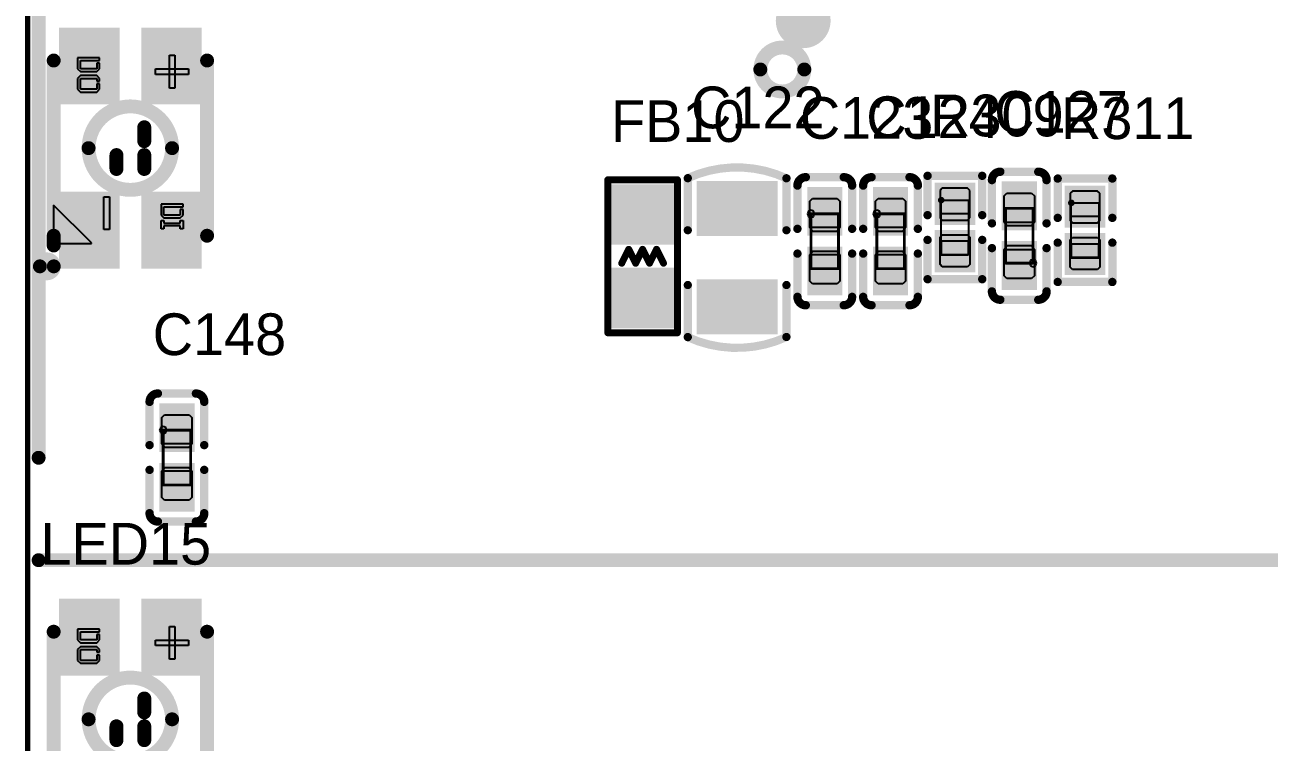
# Model space of a CAD drawing. Header units: millimetres. Extents: x 892 to 1144, y 1011 to 1123.
# Drawn here: x 891.87 to 914.59, y 1059.6 to 1072.7 of the extents above; entities that cross this region are included whole.
import ezdxf

# ---------------------------------------------------------------- set-up
doc = ezdxf.new("R2010")
doc.units = ezdxf.units.MM
for name, color, linetype in [('BottomOverlay', 54, 'Continuous'), ('KeepOutLayer', 6, 'Continuous'), ('Mechanical15', 56, 'Continuous'), ('Mechanical4', 56, 'Continuous'), ('Mechanical5', 56, 'Continuous'), ('Mechanical6', 56, 'Continuous'), ('TopLayer', 1, 'Continuous'), ('TopOverlay', 2, 'Continuous'), ('TopPaste', 8, 'Continuous'), ('TopSolder', 216, 'Continuous')]:
    doc.layers.add(name, color=color, linetype=linetype)

msp = doc.modelspace()

# ---------------------------------------------------------------- linework, layer by layer
at = {"layer": 'BottomOverlay', "const_width": 0.254}
for points in [[(892.125, 1064.795), (892.125, 1102.795)], [(892.125, 1062.925), (937.125, 1062.925)]]:
    msp.add_lwpolyline(points, dxfattribs=at)
at = {"layer": 'BottomOverlay', "const_width": 0.127}
for points in [[(892.062, 1064.795, 1), (892.189, 1064.795, 1)], [(892.062, 1062.925, 1), (892.189, 1062.925, 1)]]:
    msp.add_lwpolyline(points, format="xyb", close=True, dxfattribs=at)
at = {"layer": 'KeepOutLayer', "const_width": 0.1}
msp.add_lwpolyline([(891.925, 1015.275), (891.925, 1122.275)], dxfattribs=at)
at = {"layer": 'Mechanical15'}
for p, q in [((906.179, 1069.296), (906.16, 1069.25)), ((906.16, 1069.25), (906.179, 1069.204)), ((906.225, 1069.315), (906.179, 1069.296)), ((906.179, 1069.204), (906.225, 1069.185)), ((906.271, 1069.296), (906.225, 1069.315)), ((906.225, 1069.315), (906.225, 1069.315)), ((906.225, 1069), (906.225, 1069.25)), ((906.225, 1069.25), (906.725, 1069.25)), ((906.225, 1069.185), (906.271, 1069.204)), ((906.29, 1069.25), (906.271, 1069.296)), ((906.271, 1069.204), (906.29, 1069.25)), ((906.725, 1069.25), (906.725, 1069)), ((907.379, 1069.296), (907.36, 1069.25)), ((907.36, 1069.25), (907.379, 1069.204)), ((907.425, 1069.315), (907.379, 1069.296)), ((907.379, 1069.204), (907.425, 1069.185)), ((907.471, 1069.296), (907.425, 1069.315)), ((907.425, 1069.315), (907.425, 1069.315)), ((907.425, 1069), (907.425, 1069.25)), ((907.425, 1069.25), (907.925, 1069.25)), ((907.425, 1069.185), (907.471, 1069.204)), ((907.49, 1069.25), (907.471, 1069.296)), ((907.471, 1069.204), (907.49, 1069.25)), ((907.925, 1069.25), (907.925, 1069)), ((910.275, 1069.35), (909.775, 1069.35)), ((909.775, 1069.35), (909.775, 1069.1)), ((910.275, 1069.1), (910.275, 1069.35)), ((906.225, 1069.185), (906.225, 1069.185)), ((906.725, 1069), (906.225, 1069)), ((907.425, 1069.185), (907.425, 1069.185)), ((907.925, 1069), (907.425, 1069)), ((909.775, 1069.1), (910.275, 1069.1)), ((909.775, 1068.35), (909.775, 1068.6)), ((909.775, 1068.6), (910.275, 1068.6)), ((910.275, 1068.6), (910.275, 1068.35)), ((906.225, 1068.5), (906.225, 1068.25)), ((906.725, 1068.5), (906.225, 1068.5)), ((906.725, 1068.25), (906.725, 1068.5)), ((907.425, 1068.5), (907.425, 1068.25)), ((907.925, 1068.5), (907.425, 1068.5)), ((907.925, 1068.25), (907.925, 1068.5)), ((910.275, 1068.35), (909.775, 1068.35)), ((910.229, 1068.396), (910.21, 1068.35)), ((910.21, 1068.35), (910.229, 1068.304)), ((910.275, 1068.415), (910.229, 1068.396)), ((910.229, 1068.304), (910.275, 1068.285)), ((910.275, 1068.415), (910.275, 1068.415)), ((910.321, 1068.396), (910.275, 1068.415)), ((910.275, 1068.285), (910.321, 1068.304)), ((910.275, 1068.285), (910.275, 1068.285)), ((910.34, 1068.35), (910.321, 1068.396)), ((910.321, 1068.304), (910.34, 1068.35)), ((906.225, 1068.25), (906.725, 1068.25)), ((907.425, 1068.25), (907.925, 1068.25)), ((894.354, 1065.346), (894.335, 1065.3)), ((894.4, 1065.365), (894.354, 1065.346)), ((894.446, 1065.346), (894.4, 1065.365)), ((894.4, 1065.365), (894.4, 1065.365)), ((894.465, 1065.3), (894.446, 1065.346)), ((894.335, 1065.3), (894.354, 1065.254)), ((894.354, 1065.254), (894.4, 1065.235)), ((894.4, 1065.05), (894.4, 1065.3)), ((894.4, 1065.3), (894.9, 1065.3)), ((894.4, 1065.235), (894.446, 1065.254)), ((894.4, 1065.235), (894.4, 1065.235)), ((894.446, 1065.254), (894.465, 1065.3)), ((894.9, 1065.3), (894.9, 1065.05)), ((894.9, 1065.05), (894.4, 1065.05)), ((894.4, 1064.55), (894.4, 1064.3)), ((894.9, 1064.55), (894.4, 1064.55)), ((894.9, 1064.3), (894.9, 1064.55)), ((894.4, 1064.3), (894.9, 1064.3))]:
    msp.add_line(p, q, dxfattribs=at)
at = {"layer": 'Mechanical15', "const_width": 0.0508}
for points in [[(906.225, 1068.25), (906.225, 1069.25)], [(906.225, 1069.25), (906.725, 1069.25)], [(906.725, 1068.25), (906.725, 1069.25)], [(907.425, 1068.25), (907.425, 1069.25)], [(907.425, 1069.25), (907.925, 1069.25)], [(907.925, 1068.25), (907.925, 1069.25)], [(909.775, 1069.35), (910.275, 1069.35)], [(909.775, 1068.35), (909.775, 1069.35)], [(910.275, 1068.35), (910.275, 1069.35)], [(909.775, 1068.35), (910.275, 1068.35)], [(906.225, 1068.25), (906.725, 1068.25)], [(907.425, 1068.25), (907.925, 1068.25)], [(894.4, 1064.3), (894.4, 1065.3)], [(894.4, 1065.3), (894.9, 1065.3)], [(894.9, 1064.3), (894.9, 1065.3)], [(894.4, 1064.3), (894.9, 1064.3)]]:
    msp.add_lwpolyline(points, dxfattribs=at)
at = {"layer": 'Mechanical15', "const_width": 0.0254}
for points in [[(906.212, 1069.25, 1), (906.238, 1069.25, 1)], [(906.212, 1069.25, 1), (906.238, 1069.25, 1)], [(906.712, 1069.25, 1), (906.738, 1069.25, 1)], [(906.712, 1069.25, 1), (906.738, 1069.25, 1)], [(907.412, 1069.25, 1), (907.438, 1069.25, 1)], [(907.412, 1069.25, 1), (907.438, 1069.25, 1)], [(907.912, 1069.25, 1), (907.938, 1069.25, 1)], [(907.912, 1069.25, 1), (907.938, 1069.25, 1)], [(909.762, 1069.35, 1), (909.788, 1069.35, 1)], [(909.762, 1069.35, 1), (909.788, 1069.35, 1)], [(910.262, 1069.35, 1), (910.288, 1069.35, 1)], [(910.262, 1069.35, 1), (910.288, 1069.35, 1)], [(909.762, 1068.35, 1), (909.788, 1068.35, 1)], [(909.762, 1068.35, 1), (909.788, 1068.35, 1)], [(910.262, 1068.35, 1), (910.288, 1068.35, 1)], [(910.262, 1068.35, 1), (910.288, 1068.35, 1)], [(906.212, 1068.25, 1), (906.238, 1068.25, 1)], [(906.212, 1068.25, 1), (906.238, 1068.25, 1)], [(906.712, 1068.25, 1), (906.738, 1068.25, 1)], [(906.712, 1068.25, 1), (906.738, 1068.25, 1)], [(907.412, 1068.25, 1), (907.438, 1068.25, 1)], [(907.412, 1068.25, 1), (907.438, 1068.25, 1)], [(907.912, 1068.25, 1), (907.938, 1068.25, 1)], [(907.912, 1068.25, 1), (907.938, 1068.25, 1)], [(894.387, 1065.3, 1), (894.413, 1065.3, 1)], [(894.387, 1065.3, 1), (894.413, 1065.3, 1)], [(894.887, 1065.3, 1), (894.913, 1065.3, 1)], [(894.887, 1065.3, 1), (894.913, 1065.3, 1)], [(894.387, 1064.3, 1), (894.413, 1064.3, 1)], [(894.387, 1064.3, 1), (894.413, 1064.3, 1)], [(894.887, 1064.3, 1), (894.913, 1064.3, 1)], [(894.887, 1064.3, 1), (894.913, 1064.3, 1)]]:
    msp.add_lwpolyline(points, format="xyb", close=True, dxfattribs=at)
at = {"layer": 'Mechanical4'}
for p, q in [((908.6, 1068.5), (908.6, 1069.5)), ((908.6, 1069.5), (909.1, 1069.5)), ((909.1, 1069.5), (909.1, 1068.5)), ((910.975, 1068.45), (910.975, 1069.45)), ((910.975, 1069.45), (911.475, 1069.45)), ((911.475, 1069.45), (911.475, 1068.45)), ((909.1, 1068.5), (908.6, 1068.5)), ((911.475, 1068.45), (910.975, 1068.45))]:
    msp.add_line(p, q, dxfattribs=at)
at = {"layer": 'Mechanical5'}
for p, q in [((908.6, 1069.25), (908.6, 1069.5)), ((908.6, 1069.5), (909.1, 1069.5)), ((909.1, 1069.5), (909.1, 1069.25)), ((910.975, 1069.2), (910.975, 1069.45)), ((910.975, 1069.45), (911.475, 1069.45)), ((911.475, 1069.45), (911.475, 1069.2)), ((909.1, 1069.25), (908.6, 1069.25)), ((911.475, 1069.2), (910.975, 1069.2)), ((908.6, 1068.749), (908.6, 1068.499)), ((909.1, 1068.749), (908.6, 1068.749)), ((909.1, 1068.499), (909.1, 1068.749)), ((910.975, 1068.699), (910.975, 1068.449)), ((911.475, 1068.699), (910.975, 1068.699)), ((911.475, 1068.449), (911.475, 1068.699)), ((908.6, 1068.499), (909.1, 1068.499)), ((910.975, 1068.449), (911.475, 1068.449))]:
    msp.add_line(p, q, dxfattribs=at)
at = {"layer": 'Mechanical6'}
for p, q in [((894.512, 1072.147), (894.612, 1072.147)), ((894.512, 1071.547), (894.512, 1072.147)), ((894.612, 1072.147), (894.612, 1071.547)), ((893.238, 1072.099), (892.838, 1072.099)), ((892.838, 1072.099), (892.838, 1071.899)), ((892.888, 1071.899), (892.888, 1072.049)), ((892.888, 1072.049), (893.238, 1072.049)), ((893.238, 1071.999), (893.188, 1071.999)), ((893.188, 1071.999), (893.188, 1071.899)), ((893.238, 1072.049), (893.238, 1072.099)), ((893.238, 1071.899), (893.238, 1071.999)), ((892.838, 1071.899), (892.888, 1071.849)), ((892.888, 1071.774), (892.838, 1071.724)), ((892.838, 1071.724), (892.838, 1071.524)), ((893.188, 1071.899), (892.888, 1071.899)), ((892.888, 1071.849), (893.188, 1071.849)), ((893.188, 1071.774), (892.888, 1071.774)), ((892.888, 1071.774), (892.888, 1071.774)), ((892.888, 1071.524), (892.888, 1071.724)), ((892.888, 1071.724), (893.188, 1071.724)), ((893.188, 1071.849), (893.238, 1071.899)), ((893.238, 1071.724), (893.188, 1071.774)), ((893.188, 1071.724), (893.188, 1071.674)), ((893.238, 1071.674), (893.238, 1071.724)), ((894.262, 1071.797), (894.262, 1071.897)), ((894.262, 1071.897), (894.862, 1071.897)), ((894.862, 1071.797), (894.262, 1071.797)), ((894.862, 1071.897), (894.862, 1071.797)), ((892.838, 1071.524), (892.888, 1071.474)), ((893.188, 1071.524), (892.888, 1071.524)), ((892.888, 1071.474), (893.188, 1071.474)), ((893.188, 1071.674), (893.238, 1071.674)), ((893.238, 1071.624), (893.188, 1071.624)), ((893.188, 1071.624), (893.188, 1071.524)), ((893.188, 1071.474), (893.238, 1071.524)), ((893.238, 1071.524), (893.238, 1071.624)), ((894.612, 1071.547), (894.512, 1071.547)), ((893.319, 1069.561), (893.419, 1069.561)), ((893.319, 1068.961), (893.319, 1069.561)), ((893.419, 1069.561), (893.419, 1068.961)), ((894.762, 1069.428), (894.362, 1069.428)), ((894.362, 1069.428), (894.362, 1069.228)), ((894.762, 1069.378), (894.762, 1069.428)), ((892.4, 1069.41), (892.4, 1068.71)), ((893.09, 1068.72), (892.4, 1069.41)), ((894.362, 1069.228), (894.412, 1069.178)), ((894.412, 1069.228), (894.412, 1069.378)), ((894.412, 1069.378), (894.762, 1069.378)), ((894.712, 1069.228), (894.412, 1069.228)), ((894.762, 1069.328), (894.712, 1069.328)), ((894.712, 1069.328), (894.712, 1069.228)), ((894.712, 1069.178), (894.762, 1069.228)), ((894.762, 1069.228), (894.762, 1069.328)), ((894.362, 1068.978), (894.362, 1069.128)), ((894.362, 1069.128), (894.412, 1069.128)), ((894.412, 1068.978), (894.362, 1068.978)), ((894.412, 1069.178), (894.712, 1069.178)), ((894.412, 1069.128), (894.412, 1069.078)), ((894.412, 1069.078), (894.712, 1069.078)), ((894.712, 1069.028), (894.412, 1069.028)), ((894.412, 1069.028), (894.412, 1068.978)), ((894.712, 1069.078), (894.712, 1069.128)), ((894.712, 1069.128), (894.762, 1069.128)), ((894.712, 1068.978), (894.712, 1069.028)), ((894.762, 1068.978), (894.712, 1068.978)), ((894.762, 1069.128), (894.762, 1068.978)), ((893.419, 1068.961), (893.319, 1068.961)), ((892.4, 1068.71), (893.09, 1068.71)), ((893.09, 1068.71), (893.09, 1068.72)), ((894.512, 1061.716), (894.612, 1061.716)), ((894.512, 1061.116), (894.512, 1061.716)), ((894.612, 1061.716), (894.612, 1061.116)), ((893.238, 1061.668), (892.838, 1061.668)), ((892.838, 1061.668), (892.838, 1061.468)), ((892.838, 1061.468), (892.888, 1061.418)), ((892.888, 1061.468), (892.888, 1061.618)), ((892.888, 1061.618), (893.238, 1061.618)), ((893.188, 1061.468), (892.888, 1061.468)), ((893.238, 1061.568), (893.188, 1061.568)), ((893.188, 1061.568), (893.188, 1061.468)), ((893.188, 1061.418), (893.238, 1061.468)), ((893.238, 1061.618), (893.238, 1061.668)), ((893.238, 1061.468), (893.238, 1061.568)), ((892.888, 1061.343), (892.838, 1061.293)), ((892.838, 1061.293), (892.838, 1061.093)), ((892.888, 1061.418), (893.188, 1061.418)), ((893.188, 1061.343), (892.888, 1061.343)), ((892.888, 1061.343), (892.888, 1061.343)), ((892.888, 1061.093), (892.888, 1061.293)), ((892.888, 1061.293), (893.188, 1061.293)), ((893.238, 1061.293), (893.188, 1061.343)), ((893.188, 1061.293), (893.188, 1061.243)), ((893.188, 1061.243), (893.238, 1061.243)), ((893.238, 1061.243), (893.238, 1061.293)), ((894.262, 1061.366), (894.262, 1061.466)), ((894.262, 1061.466), (894.862, 1061.466)), ((894.862, 1061.366), (894.262, 1061.366)), ((894.862, 1061.466), (894.862, 1061.366)), ((892.838, 1061.093), (892.888, 1061.043)), ((893.188, 1061.093), (892.888, 1061.093)), ((892.888, 1061.043), (893.188, 1061.043)), ((893.238, 1061.193), (893.188, 1061.193)), ((893.188, 1061.193), (893.188, 1061.093)), ((893.188, 1061.043), (893.238, 1061.093)), ((893.238, 1061.093), (893.238, 1061.193)), ((894.612, 1061.116), (894.512, 1061.116))]:
    msp.add_line(p, q, dxfattribs=at)
for points, const_width in [([(906.331, 1072.775, 1), (905.831, 1072.775, 1)], 0.5), ([(905.706, 1072.775, 1), (905.956, 1072.775, 1)], 0.25), ([(906.206, 1072.775, 1), (906.456, 1072.775, 1)], 0.25), ([(908.63, 1069.5, 1), (908.57, 1069.5, 1)], 0.06), ([(908.555, 1069.5, 1), (908.585, 1069.5, 1)], 0.03), ([(908.615, 1069.5, 1), (908.645, 1069.5, 1)], 0.03), ([(911.005, 1069.45, 1), (910.945, 1069.45, 1)], 0.06), ([(910.93, 1069.45, 1), (910.96, 1069.45, 1)], 0.03), ([(910.99, 1069.45, 1), (911.02, 1069.45, 1)], 0.03)]:
    msp.add_lwpolyline(points, format="xyb", close=True, dxfattribs=dict(at, const_width=const_width))
at = {"layer": 'TopLayer'}
for points in [[(893.5, 1071.35), (893.5, 1072.55), (892.6, 1071.35), (892.6, 1072.55)], [(895, 1071.35), (895, 1072.55), (894.1, 1071.35), (894.1, 1072.55)], [(903.658, 1069.686), (902.642, 1069.686), (903.658, 1068.787), (902.642, 1068.787)], [(905.51, 1068.95), (905.51, 1069.75), (904.24, 1068.95), (904.24, 1069.75)], [(906.205, 1069.69), (906.205, 1068.9), (906.745, 1069.69), (906.745, 1068.9)], [(907.405, 1069.69), (907.405, 1068.9), (907.945, 1069.69), (907.945, 1068.9)], [(908.58, 1069.716), (908.58, 1069.15), (909.12, 1069.716), (909.12, 1069.15)], [(910.295, 1069), (910.295, 1069.79), (909.755, 1069), (909.755, 1069.79)], [(910.955, 1069.666), (910.955, 1069.1), (911.495, 1069.666), (911.495, 1069.1)], [(893.5, 1068.35), (893.5, 1069.55), (892.6, 1068.35), (892.6, 1069.55)], [(895, 1068.35), (895, 1069.55), (894.1, 1068.35), (894.1, 1069.55)], [(908.58, 1068.85), (908.58, 1068.284), (909.12, 1068.85), (909.12, 1068.284)], [(910.955, 1068.8), (910.955, 1068.234), (911.495, 1068.8), (911.495, 1068.234)], [(906.205, 1068.6), (906.205, 1067.81), (906.745, 1068.6), (906.745, 1067.81)], [(907.405, 1068.6), (907.405, 1067.81), (907.945, 1068.6), (907.945, 1067.81)], [(910.295, 1067.91), (910.295, 1068.7), (909.755, 1067.91), (909.755, 1068.7)], [(903.658, 1068.162), (902.642, 1068.162), (903.658, 1067.263), (902.642, 1067.263)], [(905.51, 1067.15), (905.51, 1067.95), (904.24, 1067.15), (904.24, 1067.95)], [(894.38, 1065.74), (894.38, 1064.95), (894.92, 1065.74), (894.92, 1064.95)], [(894.38, 1064.65), (894.38, 1063.86), (894.92, 1064.65), (894.92, 1063.86)], [(893.5, 1060.919), (893.5, 1062.119), (892.6, 1060.919), (892.6, 1062.119)], [(895, 1060.919), (895, 1062.119), (894.1, 1060.919), (894.1, 1062.119)]]:
    msp.add_solid(points, dxfattribs=at)
at = {"layer": 'TopOverlay'}
for points, const_width in [([(906.102, 1071.886, 1), (905.299, 1071.886, 1)], 0.254), ([(892.337, 1072.05, 1), (892.464, 1072.05, 1)], 0.127), ([(895.137, 1072.05, 1), (895.264, 1072.05, 1)], 0.127), ([(905.235, 1071.886, 1), (905.362, 1071.886, 1)], 0.127), ([(906.038, 1071.886, 1), (906.165, 1071.886, 1)], 0.127), ([(894.562, 1070.45, 1), (893.038, 1070.45, 1)], 0.254), ([(893.991, 1070.831, 1), (894.118, 1070.831, 1)], 0.127), ([(892.974, 1070.45, 1), (893.101, 1070.45, 1)], 0.127), ([(893.991, 1070.577, 1), (894.118, 1070.577, 1)], 0.127), ([(894.498, 1070.45, 1), (894.625, 1070.45, 1)], 0.127), ([(893.483, 1070.323, 1), (893.61, 1070.323, 1)], 0.127), ([(893.991, 1070.323, 1), (894.118, 1070.323, 1)], 0.127), ([(893.483, 1070.069, 1), (893.61, 1070.069, 1)], 0.127), ([(893.991, 1070.069, 1), (894.118, 1070.069, 1)], 0.127), ([(902.483, 1069.872, 1), (902.547, 1069.872, 1)], 0.0635), ([(902.483, 1069.872, 1), (902.547, 1069.872, 1)], 0.0635), ([(903.753, 1069.872, 1), (903.817, 1069.872, 1)], 0.0635), ([(903.753, 1069.872, 1), (903.817, 1069.872, 1)], 0.0635), ([(903.937, 1069.902, 1), (904.012, 1069.902, 1)], 0.075), ([(903.937, 1069.9, 1), (904.012, 1069.9, 1)], 0.075), ([(905.738, 1069.9, 1), (905.813, 1069.9, 1)], 0.075), ([(905.737, 1069.899, 1), (905.812, 1069.899, 1)], 0.075), ([(906.091, 1069.919, 1), (906.167, 1069.919, 1)], 0.0762), ([(906.091, 1069.919, 1), (906.167, 1069.919, 1)], 0.0762), ([(906.783, 1069.919, 1), (906.859, 1069.919, 1)], 0.0762), ([(906.783, 1069.919, 1), (906.859, 1069.919, 1)], 0.0762), ([(907.291, 1069.919, 1), (907.367, 1069.919, 1)], 0.0762), ([(907.291, 1069.919, 1), (907.367, 1069.919, 1)], 0.0762), ([(907.983, 1069.919, 1), (908.059, 1069.919, 1)], 0.0762), ([(907.983, 1069.919, 1), (908.059, 1069.919, 1)], 0.0762), ([(908.313, 1069.944, 1), (908.389, 1069.944, 1)], 0.0762), ([(908.313, 1069.944, 1), (908.389, 1069.944, 1)], 0.0762), ([(909.311, 1069.944, 1), (909.387, 1069.944, 1)], 0.0762), ([(909.311, 1069.944, 1), (909.387, 1069.944, 1)], 0.0762), ([(909.488, 1069.866, 1), (909.564, 1069.866, 1)], 0.0762), ([(909.488, 1069.866, 1), (909.564, 1069.866, 1)], 0.0762), ([(909.641, 1070.019, 1), (909.717, 1070.019, 1)], 0.0762), ([(909.641, 1070.019, 1), (909.717, 1070.019, 1)], 0.0762), ([(910.333, 1070.019, 1), (910.409, 1070.019, 1)], 0.0762), ([(910.333, 1070.019, 1), (910.409, 1070.019, 1)], 0.0762), ([(910.485, 1069.866, 1), (910.562, 1069.866, 1)], 0.0762), ([(910.485, 1069.866, 1), (910.562, 1069.866, 1)], 0.0762), ([(910.688, 1069.894, 1), (910.764, 1069.894, 1)], 0.0762), ([(910.688, 1069.894, 1), (910.764, 1069.894, 1)], 0.0762), ([(911.685, 1069.894, 1), (911.762, 1069.894, 1)], 0.0762), ([(911.685, 1069.894, 1), (911.762, 1069.894, 1)], 0.0762), ([(905.938, 1069.766, 1), (906.014, 1069.766, 1)], 0.0762), ([(905.938, 1069.766, 1), (906.014, 1069.766, 1)], 0.0762), ([(906.936, 1069.766, 1), (907.012, 1069.766, 1)], 0.0762), ([(906.936, 1069.766, 1), (907.012, 1069.766, 1)], 0.0762), ([(907.138, 1069.766, 1), (907.214, 1069.766, 1)], 0.0762), ([(907.138, 1069.766, 1), (907.214, 1069.766, 1)], 0.0762), ([(908.136, 1069.766, 1), (908.212, 1069.766, 1)], 0.0762), ([(908.136, 1069.766, 1), (908.212, 1069.766, 1)], 0.0762), ([(908.313, 1069.226, 1), (908.389, 1069.226, 1)], 0.0762), ([(909.311, 1069.226, 1), (909.387, 1069.226, 1)], 0.0762), ([(910.688, 1069.176, 1), (910.764, 1069.176, 1)], 0.0762), ([(911.685, 1069.176, 1), (911.762, 1069.176, 1)], 0.0762), ([(892.337, 1068.85, 1), (892.464, 1068.85, 1)], 0.127), ([(892.337, 1068.85, 1), (892.464, 1068.85, 1)], 0.127), ([(895.137, 1068.85, 1), (895.264, 1068.85, 1)], 0.127), ([(903.937, 1068.95, 1), (904.012, 1068.95, 1)], 0.075), ([(905.738, 1068.95, 1), (905.813, 1068.95, 1)], 0.075), ([(905.938, 1068.976, 1), (906.014, 1068.976, 1)], 0.0762), ([(906.936, 1068.976, 1), (907.012, 1068.976, 1)], 0.0762), ([(907.138, 1068.976, 1), (907.214, 1068.976, 1)], 0.0762), ([(908.136, 1068.976, 1), (908.212, 1068.976, 1)], 0.0762), ([(909.488, 1069.076, 1), (909.564, 1069.076, 1)], 0.0762), ([(910.485, 1069.076, 1), (910.562, 1069.076, 1)], 0.0762), ([(892.337, 1068.672, 1), (892.464, 1068.672, 1)], 0.127), ([(908.313, 1068.774, 1), (908.389, 1068.774, 1)], 0.0762), ([(909.311, 1068.774, 1), (909.387, 1068.774, 1)], 0.0762), ([(910.688, 1068.724, 1), (910.764, 1068.724, 1)], 0.0762), ([(911.685, 1068.724, 1), (911.762, 1068.724, 1)], 0.0762), ([(892.403, 1068.291, 1), (892.149, 1068.291, 1)], 0.254), ([(902.864, 1068.602, 1), (902.928, 1068.602, 1)], 0.0635), ([(902.864, 1068.602, 1), (902.928, 1068.602, 1)], 0.0635), ([(903.118, 1068.602, 1), (903.182, 1068.602, 1)], 0.0635), ([(903.118, 1068.602, 1), (903.182, 1068.602, 1)], 0.0635), ([(903.372, 1068.602, 1), (903.436, 1068.602, 1)], 0.0635), ([(903.372, 1068.602, 1), (903.436, 1068.602, 1)], 0.0635), ([(905.938, 1068.524, 1), (906.014, 1068.524, 1)], 0.0762), ([(906.936, 1068.524, 1), (907.012, 1068.524, 1)], 0.0762), ([(907.138, 1068.524, 1), (907.214, 1068.524, 1)], 0.0762), ([(908.136, 1068.524, 1), (908.212, 1068.524, 1)], 0.0762), ([(909.488, 1068.624, 1), (909.564, 1068.624, 1)], 0.0762), ([(910.485, 1068.624, 1), (910.562, 1068.624, 1)], 0.0762), ([(892.085, 1068.291, 1), (892.212, 1068.291, 1)], 0.127), ([(892.339, 1068.291, 1), (892.466, 1068.291, 1)], 0.127), ([(902.737, 1068.348, 1), (902.801, 1068.348, 1)], 0.0635), ([(902.991, 1068.348, 1), (903.055, 1068.348, 1)], 0.0635), ([(902.991, 1068.348, 1), (903.055, 1068.348, 1)], 0.0635), ([(903.245, 1068.348, 1), (903.309, 1068.348, 1)], 0.0635), ([(903.245, 1068.348, 1), (903.309, 1068.348, 1)], 0.0635), ([(903.499, 1068.348, 1), (903.563, 1068.348, 1)], 0.0635), ([(908.313, 1068.056, 1), (908.389, 1068.056, 1)], 0.0762), ([(908.313, 1068.056, 1), (908.389, 1068.056, 1)], 0.0762), ([(909.311, 1068.056, 1), (909.387, 1068.056, 1)], 0.0762), ([(909.311, 1068.056, 1), (909.387, 1068.056, 1)], 0.0762), ([(910.688, 1068.006, 1), (910.764, 1068.006, 1)], 0.0762), ([(910.688, 1068.006, 1), (910.764, 1068.006, 1)], 0.0762), ([(911.685, 1068.006, 1), (911.762, 1068.006, 1)], 0.0762), ([(911.685, 1068.006, 1), (911.762, 1068.006, 1)], 0.0762), ([(903.937, 1067.95, 1), (904.012, 1067.95, 1)], 0.075), ([(905.738, 1067.95, 1), (905.813, 1067.95, 1)], 0.075), ([(909.488, 1067.834, 1), (909.564, 1067.834, 1)], 0.0762), ([(909.488, 1067.834, 1), (909.564, 1067.834, 1)], 0.0762), ([(910.485, 1067.834, 1), (910.562, 1067.834, 1)], 0.0762), ([(910.485, 1067.834, 1), (910.562, 1067.834, 1)], 0.0762), ([(905.938, 1067.734, 1), (906.014, 1067.734, 1)], 0.0762), ([(905.938, 1067.734, 1), (906.014, 1067.734, 1)], 0.0762), ([(906.091, 1067.581, 1), (906.167, 1067.581, 1)], 0.0762), ([(906.091, 1067.581, 1), (906.167, 1067.581, 1)], 0.0762), ([(906.783, 1067.581, 1), (906.859, 1067.581, 1)], 0.0762), ([(906.783, 1067.581, 1), (906.859, 1067.581, 1)], 0.0762), ([(906.936, 1067.734, 1), (907.012, 1067.734, 1)], 0.0762), ([(906.936, 1067.734, 1), (907.012, 1067.734, 1)], 0.0762), ([(907.138, 1067.734, 1), (907.214, 1067.734, 1)], 0.0762), ([(907.138, 1067.734, 1), (907.214, 1067.734, 1)], 0.0762), ([(907.291, 1067.581, 1), (907.367, 1067.581, 1)], 0.0762), ([(907.291, 1067.581, 1), (907.367, 1067.581, 1)], 0.0762), ([(907.983, 1067.581, 1), (908.059, 1067.581, 1)], 0.0762), ([(907.983, 1067.581, 1), (908.059, 1067.581, 1)], 0.0762), ([(908.136, 1067.734, 1), (908.212, 1067.734, 1)], 0.0762), ([(908.136, 1067.734, 1), (908.212, 1067.734, 1)], 0.0762), ([(909.641, 1067.681, 1), (909.717, 1067.681, 1)], 0.0762), ([(909.641, 1067.681, 1), (909.717, 1067.681, 1)], 0.0762), ([(910.333, 1067.681, 1), (910.409, 1067.681, 1)], 0.0762), ([(910.333, 1067.681, 1), (910.409, 1067.681, 1)], 0.0762), ([(902.483, 1067.078, 1), (902.547, 1067.078, 1)], 0.0635), ([(902.483, 1067.078, 1), (902.547, 1067.078, 1)], 0.0635), ([(903.753, 1067.078, 1), (903.817, 1067.078, 1)], 0.0635), ([(903.753, 1067.078, 1), (903.817, 1067.078, 1)], 0.0635), ([(903.937, 1066.998, 1), (904.012, 1066.998, 1)], 0.075), ([(903.937, 1067, 1), (904.012, 1067, 1)], 0.075), ([(905.737, 1067.001, 1), (905.812, 1067.001, 1)], 0.075), ([(905.738, 1067, 1), (905.813, 1067, 1)], 0.075), ([(894.266, 1065.969, 1), (894.342, 1065.969, 1)], 0.0762), ([(894.266, 1065.969, 1), (894.342, 1065.969, 1)], 0.0762), ([(894.958, 1065.969, 1), (895.034, 1065.969, 1)], 0.0762), ([(894.958, 1065.969, 1), (895.034, 1065.969, 1)], 0.0762), ([(894.113, 1065.816, 1), (894.189, 1065.816, 1)], 0.0762), ([(894.113, 1065.816, 1), (894.189, 1065.816, 1)], 0.0762), ([(895.111, 1065.816, 1), (895.187, 1065.816, 1)], 0.0762), ([(895.111, 1065.816, 1), (895.187, 1065.816, 1)], 0.0762), ([(894.113, 1065.026, 1), (894.189, 1065.026, 1)], 0.0762), ([(895.111, 1065.026, 1), (895.187, 1065.026, 1)], 0.0762), ([(894.113, 1064.574, 1), (894.189, 1064.574, 1)], 0.0762), ([(895.111, 1064.574, 1), (895.187, 1064.574, 1)], 0.0762), ([(894.113, 1063.784, 1), (894.189, 1063.784, 1)], 0.0762), ([(894.113, 1063.784, 1), (894.189, 1063.784, 1)], 0.0762), ([(895.111, 1063.784, 1), (895.187, 1063.784, 1)], 0.0762), ([(895.111, 1063.784, 1), (895.187, 1063.784, 1)], 0.0762), ([(894.266, 1063.631, 1), (894.342, 1063.631, 1)], 0.0762), ([(894.266, 1063.631, 1), (894.342, 1063.631, 1)], 0.0762), ([(894.958, 1063.631, 1), (895.034, 1063.631, 1)], 0.0762), ([(894.958, 1063.631, 1), (895.034, 1063.631, 1)], 0.0762), ([(892.337, 1061.619, 1), (892.464, 1061.619, 1)], 0.127), ([(895.137, 1061.619, 1), (895.264, 1061.619, 1)], 0.127), ([(894.562, 1060.019, 1), (893.038, 1060.019, 1)], 0.254), ([(893.991, 1060.4, 1), (894.118, 1060.4, 1)], 0.127), ([(892.974, 1060.019, 1), (893.101, 1060.019, 1)], 0.127), ([(893.991, 1060.146, 1), (894.118, 1060.146, 1)], 0.127), ([(894.498, 1060.019, 1), (894.625, 1060.019, 1)], 0.127), ([(893.483, 1059.892, 1), (893.61, 1059.892, 1)], 0.127), ([(893.991, 1059.892, 1), (894.118, 1059.892, 1)], 0.127), ([(893.483, 1059.638, 1), (893.61, 1059.638, 1)], 0.127), ([(893.991, 1059.638, 1), (894.118, 1059.638, 1)], 0.127)]:
    msp.add_lwpolyline(points, format="xyb", close=True, dxfattribs=dict(at, const_width=const_width))
for points, const_width in [([(892.4, 1068.85), (892.4, 1072.05)], 0.254), ([(895.2, 1068.85), (895.2, 1072.05)], 0.254), ([(894.054, 1070.577), (894.054, 1070.831)], 0.254), ([(893.546, 1070.069), (893.546, 1070.323)], 0.254), ([(894.054, 1070.069), (894.054, 1070.323)], 0.254), ([(902.515, 1067.078), (902.515, 1069.872)], 0.127), ([(902.515, 1069.872), (903.785, 1069.872)], 0.127), ([(903.785, 1067.078), (903.785, 1069.872)], 0.127), ([(903.975, 1068.95), (903.975, 1069.9)], 0.15), ([(905.775, 1068.95), (905.775, 1069.9)], 0.15), ([(906.129, 1069.919), (906.821, 1069.919)], 0.152), ([(907.329, 1069.919), (908.021, 1069.919)], 0.152), ([(908.351, 1069.226), (908.351, 1069.944)], 0.152), ([(908.351, 1069.944), (909.349, 1069.944)], 0.152), ([(909.349, 1069.226), (909.349, 1069.944)], 0.152), ([(909.526, 1069.076), (909.526, 1069.866)], 0.152), ([(909.679, 1070.019), (910.371, 1070.019)], 0.152), ([(910.524, 1069.076), (910.524, 1069.866)], 0.152), ([(910.726, 1069.176), (910.726, 1069.894)], 0.152), ([(910.726, 1069.894), (911.724, 1069.894)], 0.152), ([(911.724, 1069.176), (911.724, 1069.894)], 0.152), ([(905.976, 1068.976), (905.976, 1069.766)], 0.152), ([(906.974, 1068.976), (906.974, 1069.766)], 0.152), ([(907.176, 1068.976), (907.176, 1069.766)], 0.152), ([(908.174, 1068.976), (908.174, 1069.766)], 0.152), ([(892.4, 1068.672), (892.4, 1068.85)], 0.254), ([(908.351, 1068.056), (908.351, 1068.774)], 0.152), ([(909.349, 1068.056), (909.349, 1068.774)], 0.152), ([(910.726, 1068.006), (910.726, 1068.724)], 0.152), ([(911.724, 1068.006), (911.724, 1068.724)], 0.152), ([(902.769, 1068.348), (902.896, 1068.602)], 0.127), ([(902.896, 1068.602), (903.023, 1068.348)], 0.127), ([(903.023, 1068.348), (903.15, 1068.602)], 0.127), ([(903.15, 1068.602), (903.277, 1068.348)], 0.127), ([(903.277, 1068.348), (903.404, 1068.602)], 0.127), ([(903.404, 1068.602), (903.531, 1068.348)], 0.127), ([(905.976, 1067.734), (905.976, 1068.524)], 0.152), ([(906.974, 1067.734), (906.974, 1068.524)], 0.152), ([(907.176, 1067.734), (907.176, 1068.524)], 0.152), ([(908.174, 1067.734), (908.174, 1068.524)], 0.152), ([(909.526, 1067.834), (909.526, 1068.624)], 0.152), ([(910.524, 1067.834), (910.524, 1068.624)], 0.152), ([(908.351, 1068.056), (909.349, 1068.056)], 0.152), ([(910.726, 1068.006), (911.724, 1068.006)], 0.152), ([(903.975, 1067), (903.975, 1067.95)], 0.15), ([(905.775, 1067), (905.775, 1067.95)], 0.15), ([(906.129, 1067.581), (906.821, 1067.581)], 0.152), ([(907.329, 1067.581), (908.021, 1067.581)], 0.152), ([(909.679, 1067.681), (910.371, 1067.681)], 0.152), ([(902.515, 1067.078), (903.785, 1067.078)], 0.127), ([(894.304, 1065.969), (894.996, 1065.969)], 0.152), ([(894.151, 1065.026), (894.151, 1065.816)], 0.152), ([(895.149, 1065.026), (895.149, 1065.816)], 0.152), ([(894.151, 1063.784), (894.151, 1064.574)], 0.152), ([(895.149, 1063.784), (895.149, 1064.574)], 0.152), ([(894.304, 1063.631), (894.996, 1063.631)], 0.152), ([(892.4, 1058.419), (892.4, 1061.619)], 0.254), ([(895.2, 1058.419), (895.2, 1061.619)], 0.254), ([(894.054, 1060.146), (894.054, 1060.4)], 0.254), ([(893.546, 1059.638), (893.546, 1059.892)], 0.254), ([(894.054, 1059.638), (894.054, 1059.892)], 0.254)]:
    msp.add_lwpolyline(points, dxfattribs=dict(at, const_width=const_width))
for points, const_width in [([(903.974, 1069.902, -0.21896), (905.775, 1069.899)], 0.15), ([(905.976, 1069.766, -0.414214), (906.129, 1069.919)], 0.152), ([(906.821, 1069.919, -0.414214), (906.974, 1069.766)], 0.152), ([(907.176, 1069.766, -0.414214), (907.329, 1069.919)], 0.152), ([(908.021, 1069.919, -0.414214), (908.174, 1069.766)], 0.152), ([(909.526, 1069.866, -0.414214), (909.679, 1070.019)], 0.152), ([(910.371, 1070.019, -0.414214), (910.524, 1069.866)], 0.152), ([(909.679, 1067.681, -0.414214), (909.526, 1067.834)], 0.152), ([(910.524, 1067.834, -0.414214), (910.371, 1067.681)], 0.152), ([(906.129, 1067.581, -0.414214), (905.976, 1067.734)], 0.152), ([(906.974, 1067.734, -0.414214), (906.821, 1067.581)], 0.152), ([(907.329, 1067.581, -0.414214), (907.176, 1067.734)], 0.152), ([(908.174, 1067.734, -0.414214), (908.021, 1067.581)], 0.152), ([(905.775, 1067.001, -0.21896), (903.974, 1066.998)], 0.15), ([(894.151, 1065.816, -0.414214), (894.304, 1065.969)], 0.152), ([(894.996, 1065.969, -0.414214), (895.149, 1065.816)], 0.152), ([(894.304, 1063.631, -0.414214), (894.151, 1063.784)], 0.152), ([(895.149, 1063.784, -0.414214), (894.996, 1063.631)], 0.152)]:
    msp.add_lwpolyline(points, format="xyb", dxfattribs=dict(at, const_width=const_width))
at = {"layer": 'TopPaste'}
for p, q in [((908.62, 1069.716), (908.58, 1069.676)), ((908.58, 1069.676), (908.58, 1069.175)), ((909.08, 1069.716), (908.62, 1069.716)), ((909.12, 1069.676), (909.08, 1069.716)), ((909.12, 1069.175), (909.12, 1069.676)), ((910.995, 1069.666), (910.955, 1069.626)), ((911.455, 1069.666), (910.995, 1069.666)), ((911.495, 1069.626), (911.455, 1069.666)), ((906.2, 1069.48), (906.25, 1069.53)), ((906.2, 1069), (906.2, 1069.48)), ((906.25, 1069.53), (906.7, 1069.53)), ((906.7, 1069.53), (906.75, 1069.48)), ((906.75, 1069.48), (906.75, 1069)), ((907.4, 1069.48), (907.45, 1069.53)), ((907.4, 1069), (907.4, 1069.48)), ((907.45, 1069.53), (907.9, 1069.53)), ((907.9, 1069.53), (907.95, 1069.48)), ((907.95, 1069.48), (907.95, 1069)), ((909.75, 1069.58), (909.8, 1069.63)), ((909.75, 1069.1), (909.75, 1069.58)), ((909.8, 1069.63), (910.25, 1069.63)), ((910.25, 1069.63), (910.3, 1069.58)), ((910.3, 1069.58), (910.3, 1069.1)), ((910.955, 1069.626), (910.955, 1069.125)), ((911.495, 1069.125), (911.495, 1069.626)), ((906.25, 1068.93), (906.2, 1069)), ((906.75, 1069), (906.7, 1068.93)), ((907.45, 1068.93), (907.4, 1069)), ((907.95, 1069), (907.9, 1068.93)), ((908.58, 1069.175), (908.62, 1069.135)), ((908.62, 1069.135), (909.08, 1069.135)), ((909.08, 1069.135), (909.12, 1069.175)), ((909.8, 1069.03), (909.75, 1069.1)), ((910.25, 1069.03), (909.8, 1069.03)), ((910.3, 1069.1), (910.25, 1069.03)), ((910.955, 1069.125), (910.995, 1069.085)), ((910.995, 1069.085), (911.455, 1069.085)), ((911.455, 1069.085), (911.495, 1069.125)), ((906.7, 1068.93), (906.25, 1068.93)), ((907.9, 1068.93), (907.45, 1068.93)), ((908.58, 1068.825), (908.62, 1068.865)), ((908.58, 1068.324), (908.58, 1068.825)), ((908.62, 1068.865), (909.08, 1068.865)), ((909.08, 1068.865), (909.12, 1068.825)), ((909.12, 1068.825), (909.12, 1068.324)), ((910.955, 1068.775), (910.995, 1068.815)), ((910.955, 1068.274), (910.955, 1068.775)), ((910.995, 1068.815), (911.455, 1068.815)), ((911.455, 1068.815), (911.495, 1068.775)), ((911.495, 1068.775), (911.495, 1068.274)), ((906.2, 1068.5), (906.25, 1068.57)), ((906.25, 1068.57), (906.7, 1068.57)), ((906.7, 1068.57), (906.75, 1068.5)), ((907.4, 1068.5), (907.45, 1068.57)), ((907.45, 1068.57), (907.9, 1068.57)), ((907.9, 1068.57), (907.95, 1068.5)), ((909.75, 1068.6), (909.8, 1068.67)), ((909.75, 1068.12), (909.75, 1068.6)), ((909.8, 1068.67), (910.25, 1068.67)), ((910.25, 1068.67), (910.3, 1068.6)), ((910.3, 1068.6), (910.3, 1068.12)), ((906.2, 1068.02), (906.2, 1068.5)), ((906.75, 1068.5), (906.75, 1068.02)), ((907.4, 1068.02), (907.4, 1068.5)), ((907.95, 1068.5), (907.95, 1068.02)), ((908.62, 1068.284), (908.58, 1068.324)), ((909.08, 1068.284), (908.62, 1068.284)), ((909.12, 1068.324), (909.08, 1068.284)), ((909.8, 1068.07), (909.75, 1068.12)), ((910.25, 1068.07), (909.8, 1068.07)), ((910.3, 1068.12), (910.25, 1068.07)), ((910.995, 1068.234), (910.955, 1068.274)), ((911.455, 1068.234), (910.995, 1068.234)), ((911.495, 1068.274), (911.455, 1068.234)), ((906.25, 1067.97), (906.2, 1068.02)), ((906.7, 1067.97), (906.25, 1067.97)), ((906.75, 1068.02), (906.7, 1067.97)), ((907.45, 1067.97), (907.4, 1068.02)), ((907.9, 1067.97), (907.45, 1067.97)), ((907.95, 1068.02), (907.9, 1067.97)), ((894.375, 1065.53), (894.425, 1065.58)), ((894.425, 1065.58), (894.875, 1065.58)), ((894.875, 1065.58), (894.925, 1065.53)), ((894.375, 1065.05), (894.375, 1065.53)), ((894.925, 1065.53), (894.925, 1065.05)), ((894.425, 1064.98), (894.375, 1065.05)), ((894.875, 1064.98), (894.425, 1064.98)), ((894.925, 1065.05), (894.875, 1064.98)), ((894.375, 1064.55), (894.425, 1064.62)), ((894.375, 1064.07), (894.375, 1064.55)), ((894.425, 1064.62), (894.875, 1064.62)), ((894.875, 1064.62), (894.925, 1064.55)), ((894.925, 1064.55), (894.925, 1064.07)), ((894.425, 1064.02), (894.375, 1064.07)), ((894.875, 1064.02), (894.425, 1064.02)), ((894.925, 1064.07), (894.875, 1064.02))]:
    msp.add_line(p, q, dxfattribs=at)
for points in [[(893.5, 1071.35), (893.5, 1072.55), (892.6, 1071.35), (892.6, 1072.55)], [(895, 1071.35), (895, 1072.55), (894.1, 1071.35), (894.1, 1072.55)], [(903.658, 1069.686), (902.642, 1069.686), (903.658, 1068.787), (902.642, 1068.787)], [(905.51, 1068.95), (905.51, 1069.75), (904.24, 1068.95), (904.24, 1069.75)], [(906.205, 1069.69), (906.205, 1068.9), (906.745, 1069.69), (906.745, 1068.9)], [(907.405, 1069.69), (907.405, 1068.9), (907.945, 1069.69), (907.945, 1068.9)], [(908.58, 1069.716), (908.58, 1069.15), (909.12, 1069.716), (909.12, 1069.15)], [(910.295, 1069), (910.295, 1069.79), (909.755, 1069), (909.755, 1069.79)], [(910.955, 1069.666), (910.955, 1069.1), (911.495, 1069.666), (911.495, 1069.1)], [(893.5, 1068.35), (893.5, 1069.55), (892.6, 1068.35), (892.6, 1069.55)], [(895, 1068.35), (895, 1069.55), (894.1, 1068.35), (894.1, 1069.55)], [(908.58, 1068.85), (908.58, 1068.284), (909.12, 1068.85), (909.12, 1068.284)], [(910.955, 1068.8), (910.955, 1068.234), (911.495, 1068.8), (911.495, 1068.234)], [(906.205, 1068.6), (906.205, 1067.81), (906.745, 1068.6), (906.745, 1067.81)], [(907.405, 1068.6), (907.405, 1067.81), (907.945, 1068.6), (907.945, 1067.81)], [(910.295, 1067.91), (910.295, 1068.7), (909.755, 1067.91), (909.755, 1068.7)], [(903.658, 1068.162), (902.642, 1068.162), (903.658, 1067.263), (902.642, 1067.263)], [(905.51, 1067.15), (905.51, 1067.95), (904.24, 1067.15), (904.24, 1067.95)], [(894.38, 1065.74), (894.38, 1064.95), (894.92, 1065.74), (894.92, 1064.95)], [(894.38, 1064.65), (894.38, 1063.86), (894.92, 1064.65), (894.92, 1063.86)], [(893.5, 1060.919), (893.5, 1062.119), (892.6, 1060.919), (892.6, 1062.119)], [(895, 1060.919), (895, 1062.119), (894.1, 1060.919), (894.1, 1062.119)]]:
    msp.add_solid(points, dxfattribs=at)
at = {"layer": 'TopSolder'}
for points in [[(893.602, 1071.248), (893.602, 1072.652), (892.498, 1071.248), (892.498, 1072.652)], [(895.102, 1071.248), (895.102, 1072.652), (893.998, 1071.248), (893.998, 1072.652)], [(893.602, 1068.248), (893.602, 1069.652), (892.498, 1068.248), (892.498, 1069.652)], [(895.102, 1068.248), (895.102, 1069.652), (893.998, 1068.248), (893.998, 1069.652)], [(903.76, 1069.788), (902.54, 1069.788), (903.76, 1068.686), (902.54, 1068.686)], [(905.612, 1068.848), (905.612, 1069.852), (904.138, 1068.848), (904.138, 1069.852)], [(906.154, 1069.741), (906.154, 1068.849), (906.796, 1069.741), (906.796, 1068.849)], [(907.354, 1069.741), (907.354, 1068.849), (907.996, 1069.741), (907.996, 1068.849)], [(908.478, 1069.817), (908.478, 1069.048), (909.222, 1069.817), (909.222, 1069.048)], [(910.346, 1068.949), (910.346, 1069.841), (909.704, 1068.949), (909.704, 1069.841)], [(910.853, 1069.767), (910.853, 1068.998), (911.597, 1069.767), (911.597, 1068.998)], [(908.478, 1068.952), (908.478, 1068.183), (909.222, 1068.952), (909.222, 1068.183)], [(910.346, 1067.859), (910.346, 1068.751), (909.704, 1067.859), (909.704, 1068.751)], [(910.853, 1068.902), (910.853, 1068.133), (911.597, 1068.902), (911.597, 1068.133)], [(906.154, 1068.651), (906.154, 1067.759), (906.796, 1068.651), (906.796, 1067.759)], [(907.354, 1068.651), (907.354, 1067.759), (907.996, 1068.651), (907.996, 1067.759)], [(903.76, 1068.264), (902.54, 1068.264), (903.76, 1067.162), (902.54, 1067.162)], [(905.612, 1067.048), (905.612, 1068.052), (904.138, 1067.048), (904.138, 1068.052)], [(894.329, 1065.791), (894.329, 1064.899), (894.971, 1065.791), (894.971, 1064.899)], [(894.329, 1064.701), (894.329, 1063.809), (894.971, 1064.701), (894.971, 1063.809)], [(893.602, 1060.817), (893.602, 1062.22), (892.498, 1060.817), (892.498, 1062.22)], [(895.102, 1060.817), (895.102, 1062.22), (893.998, 1060.817), (893.998, 1062.22)]]:
    msp.add_solid(points, dxfattribs=at)

# ---------------------------------------------------------------- texts
at = {"layer": 'TopOverlay'}
for s, p in [('C122', (904.034, 1070.812)), ('C127', (909.568, 1070.73)), ('FB10', (902.573, 1070.563)), ('C123', (906.02, 1070.62)), ('C124', (907.232, 1070.633)), ('R309', (908.398, 1070.665)), ('R311', (910.787, 1070.615)), ('C148', (894.208, 1066.67)), ('LED15', (892.159, 1062.844))]:
    msp.add_text(s, height=0.762, dxfattribs=at).set_placement(p)

doc.saveas('drawing.dxf')
